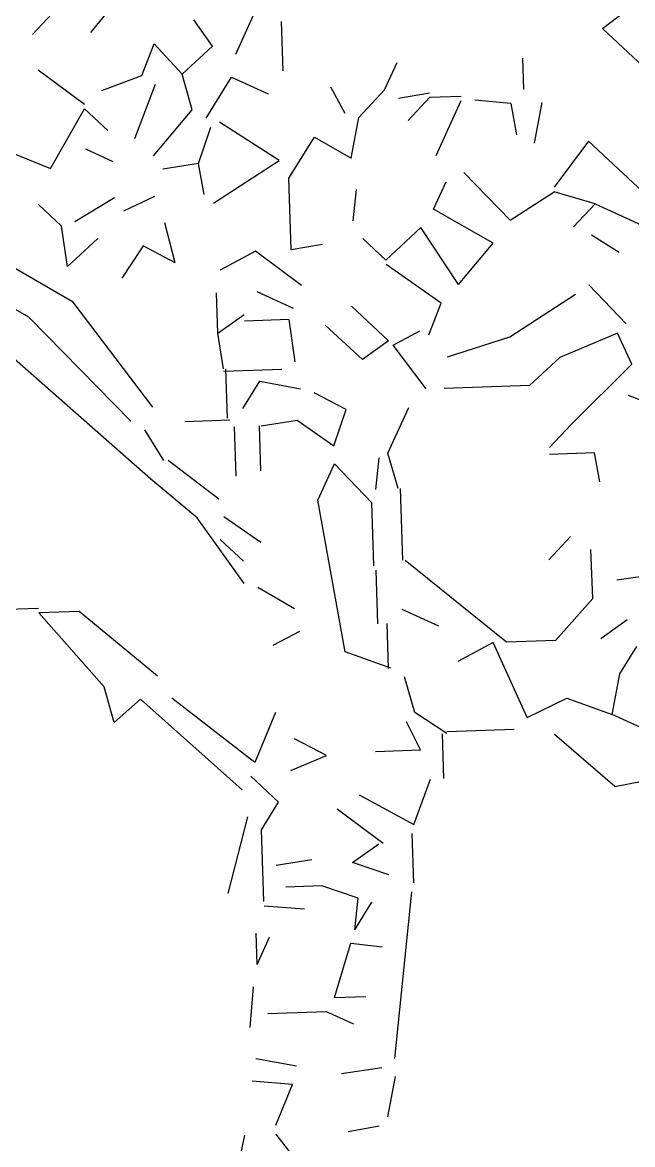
# Model space of a CAD drawing. Header units: metres. Extents: x 10 to 239, y 2 to 253.
# Drawn here: x 18.119 to 18.853, y 185.929 to 187.279 of the extents above; entities that cross this region are included whole.
import ezdxf

# ---------------------------------------------------------------- set-up
doc = ezdxf.new("R2010")
doc.units = ezdxf.units.M
doc.header["$MEASUREMENT"] = 0
doc.layers.add('bloques ARBOLES', color=7, linetype='Continuous', true_color=0xb8d897)

# ---------------------------------------------------------------- blocks, each defined once
blk = doc.blocks.new('arb-alz-77')
at = {"layer": 'bloques ARBOLES', "linetype": 'Continuous'}
for p, q in [((-0.9777, 5.0109), (-0.8454, 5.1523)), ((-0.816, 5.0164), (-0.7322, 5.1189)), ((-0.3572, 5.0817), (-0.4152, 4.9553)), ((0.6037, 5.027), (0.6887, 5.092)), ((0.6037, 5.027), (0.6887, 5.092)), ((-0.4783, 4.978), (-0.5306, 5.0509)), ((-0.2829, 4.9099), (-0.2875, 5.0467)), ((0.7452, 4.8948), (0.6037, 5.027)), ((0.7452, 4.8948), (0.6037, 5.027)), ((-0.6749, 4.8966), (-0.6404, 4.9849)), ((-0.6749, 4.8966), (-0.6404, 4.9849)), ((-0.6749, 4.8966), (-0.6404, 4.9849)), ((-0.6749, 4.8966), (-0.6404, 4.9849)), ((-0.5628, 4.9005), (-0.6404, 4.9849)), ((-0.5628, 4.9005), (-0.4783, 4.978)), ((-0.5628, 4.9005), (-0.4783, 4.978)), ((-0.5628, 4.9005), (-0.4783, 4.978)), ((-0.5628, 4.9005), (-0.4783, 4.978)), ((-0.0009, 4.8571), (0.0339, 4.9329)), ((-0.0009, 4.8571), (0.0339, 4.9329)), ((-0.0009, 4.8571), (0.0339, 4.9329)), ((0.3852, 4.8576), (0.3822, 4.9448)), ((0.3852, 4.8576), (0.3822, 4.9448)), ((0.3852, 4.8576), (0.3822, 4.9448)), ((0.3852, 4.8576), (0.3822, 4.9448)), ((0.3852, 4.8576), (0.3822, 4.9448)), ((0.3852, 4.8576), (0.3822, 4.9448)), ((-0.8341, 4.8165), (-0.9618, 4.9117)), ((-0.8341, 4.8165), (-0.9618, 4.9117)), ((-0.8341, 4.8165), (-0.9618, 4.9117)), ((-0.8341, 4.8165), (-0.9618, 4.9117)), ((-0.7855, 4.8554), (-0.6749, 4.8966)), ((-0.7855, 4.8554), (-0.6749, 4.8966)), ((-0.5347, 4.8016), (-0.5628, 4.9005)), ((-0.5347, 4.8016), (-0.5628, 4.9005)), ((-0.5347, 4.8016), (-0.5628, 4.9005)), ((-0.4965, 4.778), (-0.4256, 4.8925)), ((-0.4965, 4.778), (-0.4256, 4.8925)), ((-0.4965, 4.778), (-0.4256, 4.8925)), ((-0.4965, 4.778), (-0.4256, 4.8925)), ((-0.4965, 4.778), (-0.4256, 4.8925)), ((-0.4965, 4.778), (-0.4256, 4.8925)), ((-0.4965, 4.778), (-0.4256, 4.8925)), ((-0.4965, 4.778), (-0.4256, 4.8925)), ((-0.4256, 4.8925), (-0.3244, 4.8462)), ((-0.4256, 4.8925), (-0.3244, 4.8462)), ((-0.4256, 4.8925), (-0.3244, 4.8462)), ((-0.4256, 4.8925), (-0.3244, 4.8462)), ((-0.6939, 4.7216), (-0.6367, 4.873)), ((-0.6939, 4.7216), (-0.6367, 4.873)), ((-0.6939, 4.7216), (-0.6367, 4.873)), ((-0.6939, 4.7216), (-0.6367, 4.873)), ((-0.1108, 4.791), (-0.1507, 4.8644)), ((-0.1108, 4.791), (-0.1507, 4.8644)), ((-0.1108, 4.791), (-0.1507, 4.8644)), ((-0.1108, 4.791), (-0.1507, 4.8644)), ((-0.073, 4.7799), (-0.0009, 4.8571)), ((-0.073, 4.7799), (-0.0009, 4.8571)), ((-0.073, 4.7799), (-0.0009, 4.8571)), ((-0.073, 4.7799), (-0.0009, 4.8571)), ((-0.073, 4.7799), (-0.0009, 4.8571)), ((0.0374, 4.8334), (0.1239, 4.8488)), ((0.0374, 4.8334), (0.1239, 4.8488)), ((0.0374, 4.8334), (0.1239, 4.8488)), ((0.0374, 4.8334), (0.1239, 4.8488)), ((0.0643, 4.7721), (0.1243, 4.8364)), ((0.0643, 4.7721), (0.1243, 4.8364)), ((0.0643, 4.7721), (0.1243, 4.8364)), ((0.0643, 4.7721), (0.1243, 4.8364)), ((0.0643, 4.7721), (0.1243, 4.8364)), ((0.0643, 4.7721), (0.1243, 4.8364)), ((0.0643, 4.7721), (0.1243, 4.8364)), ((0.1243, 4.8364), (0.2115, 4.8394)), ((0.1243, 4.8364), (0.2115, 4.8394)), ((0.1243, 4.8364), (0.2115, 4.8394)), ((0.1243, 4.8364), (0.2115, 4.8394)), ((-0.9278, 4.6389), (-0.8336, 4.804)), ((-0.7693, 4.744), (-0.8336, 4.804)), ((-0.7693, 4.744), (-0.8336, 4.804)), ((-0.7693, 4.744), (-0.8336, 4.804)), ((-0.7693, 4.744), (-0.8336, 4.804)), ((-0.7693, 4.744), (-0.8336, 4.804)), ((-0.7693, 4.744), (-0.8336, 4.804)), ((-0.7693, 4.744), (-0.8336, 4.804)), ((-0.7693, 4.744), (-0.8336, 4.804)), ((-0.7693, 4.744), (-0.8336, 4.804)), ((-0.7693, 4.744), (-0.8336, 4.804)), ((-0.7693, 4.744), (-0.8336, 4.804)), ((-0.7693, 4.744), (-0.8336, 4.804)), ((-0.7693, 4.744), (-0.8336, 4.804)), ((-0.7693, 4.744), (-0.8336, 4.804)), ((-0.6424, 4.6735), (-0.5347, 4.8016)), ((-0.6424, 4.6735), (-0.5347, 4.8016)), ((-0.6424, 4.6735), (-0.5347, 4.8016)), ((-0.6424, 4.6735), (-0.5347, 4.8016)), ((0.1423, 4.675), (0.2118, 4.8269)), ((0.3491, 4.8191), (0.2492, 4.8282)), ((0.3491, 4.8191), (0.2492, 4.8282)), ((0.3491, 4.8191), (0.2492, 4.8282)), ((0.3491, 4.8191), (0.2492, 4.8282)), ((0.3491, 4.8191), (0.2492, 4.8282)), ((0.3491, 4.8191), (0.2492, 4.8282)), ((0.3491, 4.8191), (0.3646, 4.7323)), ((0.4152, 4.7092), (0.4363, 4.822)), ((0.4152, 4.7092), (0.4363, 4.822)), ((0.4152, 4.7092), (0.4363, 4.822)), ((0.4152, 4.7092), (0.4363, 4.822)), ((0.4152, 4.7092), (0.4363, 4.822)), ((0.4152, 4.7092), (0.4363, 4.822)), ((0.4152, 4.7092), (0.4363, 4.822)), ((0.4152, 4.7092), (0.4363, 4.822)), ((0.4152, 4.7092), (0.4363, 4.822)), ((0.4152, 4.7092), (0.4363, 4.822)), ((0.4152, 4.7092), (0.4363, 4.822)), ((0.4152, 4.7092), (0.4363, 4.822)), ((0.4152, 4.7092), (0.4363, 4.822)), ((0.4152, 4.7092), (0.4363, 4.822)), ((0.4152, 4.7092), (0.4363, 4.822)), ((-0.2932, 4.6603), (-0.4587, 4.7669)), ((-0.2932, 4.6603), (-0.4587, 4.7669)), ((-0.2932, 4.6603), (-0.4587, 4.7669)), ((-0.2932, 4.6603), (-0.4587, 4.7669)), ((-0.2932, 4.6603), (-0.4587, 4.7669)), ((-0.0942, 4.667), (-0.073, 4.7799)), ((-0.5171, 4.6528), (-0.4832, 4.7535)), ((-0.2666, 4.6114), (-0.1958, 4.7258)), ((-0.1958, 4.7258), (-0.0942, 4.667)), ((-0.1958, 4.7258), (-0.0942, 4.667)), ((0.5644, 4.7142), (0.4692, 4.5865)), ((0.7574, 4.5339), (0.5644, 4.7142)), ((0.7574, 4.5339), (0.5644, 4.7142)), ((0.7574, 4.5339), (0.5644, 4.7142)), ((-1.0414, 4.6849), (-0.9278, 4.6389)), ((-0.754, 4.6572), (-0.8299, 4.692)), ((-0.754, 4.6572), (-0.8299, 4.692)), ((-0.5171, 4.6528), (-0.6163, 4.6369)), ((-0.5171, 4.6528), (-0.6163, 4.6369)), ((-0.5171, 4.6528), (-0.6163, 4.6369)), ((-0.5017, 4.5662), (-0.5171, 4.6528)), ((-0.5017, 4.5662), (-0.5171, 4.6528)), ((-0.5017, 4.5662), (-0.5171, 4.6528)), ((-0.5017, 4.5662), (-0.5171, 4.6528)), ((-0.5017, 4.5662), (-0.5171, 4.6528)), ((-0.5017, 4.5662), (-0.5171, 4.6528)), ((-0.5017, 4.5662), (-0.5171, 4.6528)), ((-0.5017, 4.5662), (-0.5171, 4.6528)), ((-0.5017, 4.5662), (-0.5171, 4.6528)), ((-0.5017, 4.5662), (-0.5171, 4.6528)), ((-0.4761, 4.542), (-0.2932, 4.6603)), ((-0.4761, 4.542), (-0.2932, 4.6603)), ((-0.2599, 4.4124), (-0.2666, 4.6114)), ((-0.2599, 4.4124), (-0.2666, 4.6114)), ((-0.2599, 4.4124), (-0.2666, 4.6114)), ((0.3476, 4.4952), (0.2186, 4.6278)), ((0.3476, 4.4952), (0.2186, 4.6278)), ((0.3476, 4.4952), (0.2186, 4.6278)), ((-0.0882, 4.4929), (-0.0787, 4.5804)), ((-0.0882, 4.4929), (-0.0787, 4.5804)), ((-0.0882, 4.4929), (-0.0787, 4.5804)), ((-0.0882, 4.4929), (-0.0787, 4.5804)), ((0.1348, 4.5253), (0.1697, 4.6013)), ((0.1348, 4.5253), (0.1697, 4.6013)), ((0.1348, 4.5253), (0.1697, 4.6013)), ((0.1348, 4.5253), (0.1697, 4.6013)), ((0.1348, 4.5253), (0.1697, 4.6013)), ((0.1348, 4.5253), (0.1697, 4.6013)), ((0.1348, 4.5253), (0.1697, 4.6013)), ((0.1348, 4.5253), (0.1697, 4.6013)), ((0.1348, 4.5253), (0.1697, 4.6013)), ((-0.8605, 4.4916), (-0.7507, 4.5577)), ((-0.8605, 4.4916), (-0.7507, 4.5577)), ((-0.8605, 4.4916), (-0.7507, 4.5577)), ((-0.7244, 4.5213), (-0.6386, 4.5615)), ((-0.7244, 4.5213), (-0.6386, 4.5615)), ((-0.7244, 4.5213), (-0.6386, 4.5615)), ((-0.7244, 4.5213), (-0.6386, 4.5615)), ((0.3476, 4.4952), (0.4697, 4.574)), ((0.3476, 4.4952), (0.4697, 4.574)), ((0.3476, 4.4952), (0.4697, 4.574)), ((0.3476, 4.4952), (0.4697, 4.574)), ((0.3476, 4.4952), (0.4697, 4.574)), ((0.3476, 4.4952), (0.4697, 4.574)), ((0.3476, 4.4952), (0.4697, 4.574)), ((0.3476, 4.4952), (0.4697, 4.574)), ((0.3476, 4.4952), (0.4697, 4.574)), ((0.5828, 4.5404), (0.4697, 4.574)), ((0.5828, 4.5404), (0.4697, 4.574)), ((0.5828, 4.5404), (0.4697, 4.574)), ((0.5828, 4.5404), (0.4697, 4.574)), ((0.5828, 4.5404), (0.4697, 4.574)), ((0.5828, 4.5404), (0.4697, 4.574)), ((0.5828, 4.5404), (0.4697, 4.574)), ((0.5828, 4.5404), (0.4697, 4.574)), ((0.5828, 4.5404), (0.4697, 4.574)), ((-0.8973, 4.478), (-0.9617, 4.5381)), ((0.2999, 4.4313), (0.1348, 4.5253)), ((0.2999, 4.4313), (0.1348, 4.5253)), ((0.2999, 4.4313), (0.1348, 4.5253)), ((0.5226, 4.4761), (0.5828, 4.5404)), ((0.5226, 4.4761), (0.5828, 4.5404)), ((0.5226, 4.4761), (0.5828, 4.5404)), ((0.5828, 4.5404), (0.7345, 4.4709)), ((-0.5825, 4.3765), (-0.6112, 4.4876)), ((-0.5825, 4.3765), (-0.6112, 4.4876)), ((-0.5825, 4.3765), (-0.6112, 4.4876)), ((-0.5825, 4.3765), (-0.6112, 4.4876)), ((-0.8812, 4.3665), (-0.8973, 4.478)), ((-0.8812, 4.3665), (-0.8973, 4.478)), ((-0.8812, 4.3665), (-0.8973, 4.478)), ((-0.8812, 4.3665), (-0.8973, 4.478)), ((0.0027, 4.3838), (0.0992, 4.4744)), ((0.0027, 4.3838), (0.0992, 4.4744)), ((0.2043, 4.316), (0.0992, 4.4744)), ((0.2043, 4.316), (0.0992, 4.4744)), ((-0.7966, 4.4441), (-0.8812, 4.3665)), ((-0.7966, 4.4441), (-0.8812, 4.3665)), ((-0.7966, 4.4441), (-0.8812, 4.3665)), ((-0.1732, 4.4278), (-0.2599, 4.4124)), ((-0.1732, 4.4278), (-0.2599, 4.4124)), ((-0.1732, 4.4278), (-0.2599, 4.4124)), ((0.0027, 4.3838), (-0.0617, 4.444)), ((0.0027, 4.3838), (-0.0617, 4.444)), ((0.2043, 4.316), (0.2999, 4.4313)), ((0.2043, 4.316), (0.2999, 4.4313)), ((0.2043, 4.316), (0.2999, 4.4313)), ((0.6496, 4.4057), (0.5733, 4.453)), ((0.6496, 4.4057), (0.5733, 4.453)), ((0.6496, 4.4057), (0.5733, 4.453)), ((0.6496, 4.4057), (0.5733, 4.453)), ((0.6496, 4.4057), (0.5733, 4.453)), ((0.6496, 4.4057), (0.5733, 4.453)), ((0.6496, 4.4057), (0.5733, 4.453)), ((0.6496, 4.4057), (0.5733, 4.453)), ((-0.6713, 4.4234), (-0.7305, 4.3342)), ((-0.6713, 4.4234), (-0.7305, 4.3342)), ((-0.5825, 4.3765), (-0.6713, 4.4234)), ((-0.5825, 4.3765), (-0.6713, 4.4234)), ((-0.5825, 4.3765), (-0.6713, 4.4234)), ((-0.5825, 4.3765), (-0.6713, 4.4234)), ((-0.5825, 4.3765), (-0.6713, 4.4234)), ((-0.3595, 4.409), (-0.4572, 4.3559)), ((-0.3595, 4.409), (-0.4572, 4.3559)), ((-0.3595, 4.409), (-0.4572, 4.3559)), ((-0.3595, 4.409), (-0.4572, 4.3559)), ((-0.3595, 4.409), (-0.4572, 4.3559)), ((-0.2316, 4.3137), (-0.3595, 4.409)), ((-0.8653, 4.2673), (-1.0686, 4.3851)), ((-0.8653, 4.2673), (-1.0686, 4.3851)), ((-0.8653, 4.2673), (-1.0686, 4.3851)), ((0.1562, 4.2645), (0.003, 4.3715)), ((0.1562, 4.2645), (0.003, 4.3715)), ((0.1562, 4.2645), (0.003, 4.3715)), ((-0.9885, 4.2258), (-1.1535, 4.32)), ((-0.9885, 4.2258), (-1.1535, 4.32)), ((-0.9885, 4.2258), (-1.1535, 4.32)), ((-0.9885, 4.2258), (-1.1535, 4.32)), ((0.5655, 4.3157), (0.6688, 4.207)), ((0.5655, 4.3157), (0.6688, 4.207)), ((0.5655, 4.3157), (0.6688, 4.207)), ((0.5655, 4.3157), (0.6688, 4.207)), ((0.5655, 4.3157), (0.6688, 4.207)), ((-0.4639, 4.1813), (-0.4677, 4.2933)), ((-0.4639, 4.1813), (-0.4677, 4.2933)), ((-0.4639, 4.1813), (-0.4677, 4.2933)), ((-0.3557, 4.2971), (-0.2544, 4.2507)), ((-0.3557, 4.2971), (-0.2544, 4.2507)), ((-0.3557, 4.2971), (-0.2544, 4.2507)), ((-0.3557, 4.2971), (-0.2544, 4.2507)), ((0.3461, 4.1713), (0.5289, 4.2896)), ((0.3461, 4.1713), (0.5289, 4.2896)), ((0.3461, 4.1713), (0.5289, 4.2896)), ((-0.6437, 3.9759), (-0.8653, 4.2673)), ((-0.6437, 3.9759), (-0.8653, 4.2673)), ((-0.6437, 3.9759), (-0.8653, 4.2673)), ((-0.6437, 3.9759), (-0.8653, 4.2673)), ((0.0102, 4.16), (-0.0927, 4.2562)), ((0.1218, 4.1762), (0.1562, 4.2645)), ((0.1218, 4.1762), (0.1562, 4.2645)), ((-0.7047, 3.9365), (-0.9885, 4.2258)), ((-0.7047, 3.9365), (-0.9885, 4.2258)), ((-0.7047, 3.9365), (-0.9885, 4.2258)), ((-0.7047, 3.9365), (-0.9885, 4.2258)), ((-0.7047, 3.9365), (-0.9885, 4.2258)), ((-0.4639, 4.1813), (-0.3908, 4.2335)), ((-0.4639, 4.1813), (-0.3908, 4.2335)), ((-0.4639, 4.1813), (-0.3908, 4.2335)), ((-0.4639, 4.1813), (-0.3908, 4.2335)), ((-0.2658, 4.2191), (-0.3902, 4.2149)), ((-0.2494, 4.1013), (-0.2658, 4.2191)), ((-0.2494, 4.1013), (-0.2658, 4.2191)), ((-0.2494, 4.1013), (-0.2658, 4.2191)), ((-0.2494, 4.1013), (-0.2658, 4.2191)), ((-0.2494, 4.1013), (-0.2658, 4.2191)), ((-0.2494, 4.1013), (-0.2658, 4.2191)), ((-0.2494, 4.1013), (-0.2658, 4.2191)), ((-0.2494, 4.1013), (-0.2658, 4.2191)), ((-0.2494, 4.1013), (-0.2658, 4.2191)), ((-0.4479, 4.0821), (-0.4639, 4.1813)), ((-0.0627, 4.1077), (-0.1656, 4.2039)), ((-0.0627, 4.1077), (-0.1656, 4.2039)), ((0.023, 4.1479), (0.0964, 4.1877)), ((0.6447, 4.1814), (0.4852, 4.1137)), ((0.6447, 4.1814), (0.4852, 4.1137)), ((0.6447, 4.1814), (0.4852, 4.1137)), ((0.6447, 4.1814), (0.4852, 4.1137)), ((0.6849, 4.0955), (0.6447, 4.1814)), ((0.6849, 4.0955), (0.6447, 4.1814)), ((-0.6494, 3.7763), (-1.086, 4.1603)), ((-0.6494, 3.7763), (-1.086, 4.1603)), ((0.0102, 4.16), (-0.0627, 4.1077)), ((0.0102, 4.16), (-0.0627, 4.1077)), ((0.0102, 4.16), (-0.0627, 4.1077)), ((0.0102, 4.16), (-0.0627, 4.1077)), ((0.0102, 4.16), (-0.0627, 4.1077)), ((0.1144, 4.0264), (0.023, 4.1479)), ((0.1144, 4.0264), (0.023, 4.1479)), ((0.1737, 4.1156), (0.3461, 4.1713)), ((0.1737, 4.1156), (0.3461, 4.1713)), ((0.1737, 4.1156), (0.3461, 4.1713)), ((0.1737, 4.1156), (0.3461, 4.1713)), ((0.4852, 4.1137), (0.4006, 4.0361)), ((-0.4372, 3.9455), (-0.4418, 4.0824)), ((-0.4372, 3.9455), (-0.4418, 4.0824)), ((0.5163, 3.9278), (0.6849, 4.0955)), ((0.5163, 3.9278), (0.6849, 4.0955)), ((0.5163, 3.9278), (0.6849, 4.0955)), ((0.5163, 3.9278), (0.6849, 4.0955)), ((-0.4478, 4.076), (-0.2861, 4.0813)), ((-0.4478, 4.076), (-0.2861, 4.0813)), ((-0.4478, 4.076), (-0.2861, 4.0813)), ((-0.4478, 4.076), (-0.2861, 4.0813)), ((-0.4478, 4.076), (-0.2861, 4.0813)), ((-0.4478, 4.076), (-0.2861, 4.0813)), ((-0.3945, 3.9719), (-0.3473, 4.0482)), ((-0.3945, 3.9719), (-0.3473, 4.0482)), ((-0.3473, 4.0482), (-0.2345, 4.0271)), ((-0.3473, 4.0482), (-0.2345, 4.0271)), ((-0.3473, 4.0482), (-0.2345, 4.0271)), ((-0.3473, 4.0482), (-0.2345, 4.0271)), ((-0.3473, 4.0482), (-0.2345, 4.0271)), ((-0.3473, 4.0482), (-0.2345, 4.0271)), ((-0.3473, 4.0482), (-0.2345, 4.0271)), ((-0.3473, 4.0482), (-0.2345, 4.0271)), ((0.4006, 4.0361), (0.1642, 4.0281)), ((0.4006, 4.0361), (0.1642, 4.0281)), ((-0.1078, 3.9691), (-0.1966, 4.0159)), ((-0.1078, 3.9691), (-0.1966, 4.0159)), ((-0.1078, 3.9691), (-0.1966, 4.0159)), ((0.7638, 3.9736), (0.6755, 4.008)), ((-0.1419, 3.8683), (-0.1078, 3.9691)), ((0.0083, 3.8484), (0.0663, 3.9749)), ((0.0083, 3.8484), (0.0663, 3.9749)), ((0.0083, 3.8484), (0.0663, 3.9749)), ((0.0083, 3.8484), (0.0663, 3.9749)), ((-0.4307, 3.9395), (-0.5552, 3.9353)), ((-0.4307, 3.9395), (-0.5552, 3.9353)), ((-0.4307, 3.9395), (-0.5552, 3.9353)), ((-0.4307, 3.9395), (-0.5552, 3.9353)), ((-0.4307, 3.9395), (-0.5552, 3.9353)), ((-0.4307, 3.9395), (-0.5552, 3.9353)), ((-0.3431, 3.9238), (-0.2439, 3.9395)), ((-0.3431, 3.9238), (-0.2439, 3.9395)), ((-0.3431, 3.9238), (-0.2439, 3.9395)), ((-0.3431, 3.9238), (-0.2439, 3.9395)), ((-0.3431, 3.9238), (-0.2439, 3.9395)), ((-0.3431, 3.9238), (-0.2439, 3.9395)), ((-0.2439, 3.9395), (-0.1419, 3.8683)), ((-0.2439, 3.9395), (-0.1419, 3.8683)), ((-0.2439, 3.9395), (-0.1419, 3.8683)), ((-0.2439, 3.9395), (-0.1419, 3.8683)), ((-0.2439, 3.9395), (-0.1419, 3.8683)), ((0.4562, 3.8635), (0.5163, 3.9278)), ((0.4562, 3.8635), (0.5163, 3.9278)), ((0.4562, 3.8635), (0.5163, 3.9278)), ((0.4562, 3.8635), (0.5163, 3.9278)), ((0.4562, 3.8635), (0.5163, 3.9278)), ((0.4562, 3.8635), (0.5163, 3.9278)), ((0.4562, 3.8635), (0.5163, 3.9278)), ((0.4562, 3.8635), (0.5163, 3.9278)), ((0.4562, 3.8635), (0.5163, 3.9278)), ((0.4562, 3.8635), (0.5163, 3.9278)), ((-0.6139, 3.8274), (-0.6665, 3.9129)), ((-0.6139, 3.8274), (-0.6665, 3.9129)), ((-0.6139, 3.8274), (-0.6665, 3.9129)), ((-0.6139, 3.8274), (-0.6665, 3.9129)), ((-0.6139, 3.8274), (-0.6665, 3.9129)), ((-0.6139, 3.8274), (-0.6665, 3.9129)), ((-0.6139, 3.8274), (-0.6665, 3.9129)), ((-0.6139, 3.8274), (-0.6665, 3.9129)), ((-0.6139, 3.8274), (-0.6665, 3.9129)), ((-0.6139, 3.8274), (-0.6665, 3.9129)), ((-0.6139, 3.8274), (-0.6665, 3.9129)), ((-0.6139, 3.8274), (-0.6665, 3.9129)), ((-0.6139, 3.8274), (-0.6665, 3.9129)), ((-0.6139, 3.8274), (-0.6665, 3.9129)), ((-0.6139, 3.8274), (-0.6665, 3.9129)), ((-0.4131, 3.7843), (-0.4177, 3.9213)), ((-0.4131, 3.7843), (-0.4177, 3.9213)), ((-0.3492, 3.9236), (-0.345, 3.7992)), ((-0.0257, 3.7476), (-0.0162, 3.8352)), ((-0.0257, 3.7476), (-0.0162, 3.8352)), ((0.0364, 3.7497), (0.0083, 3.8484)), ((0.0364, 3.7497), (0.0083, 3.8484)), ((0.5812, 3.8491), (0.4568, 3.8448)), ((0.5964, 3.7686), (0.5812, 3.8491)), ((0.5964, 3.7686), (0.5812, 3.8491)), ((0.5964, 3.7686), (0.5812, 3.8491)), ((0.5964, 3.7686), (0.5812, 3.8491)), ((-0.4607, 3.7205), (-0.6013, 3.8279)), ((-0.4607, 3.7205), (-0.6013, 3.8279)), ((-0.1866, 3.7173), (-0.1402, 3.8185)), ((-0.1402, 3.8185), (-0.0368, 3.7099)), ((-0.1402, 3.8185), (-0.0368, 3.7099)), ((-0.1402, 3.8185), (-0.0368, 3.7099)), ((-0.1402, 3.8185), (-0.0368, 3.7099)), ((-0.5212, 3.6686), (-0.6494, 3.7763)), ((-0.5212, 3.6686), (-0.6494, 3.7763)), ((-0.5212, 3.6686), (-0.6494, 3.7763)), ((-0.5212, 3.6686), (-0.6494, 3.7763)), ((0.0494, 3.5509), (0.0427, 3.7499)), ((0.0494, 3.5509), (0.0427, 3.7499)), ((-0.1101, 3.2964), (-0.1866, 3.7173)), ((-0.1101, 3.2964), (-0.1866, 3.7173)), ((-0.1101, 3.2964), (-0.1866, 3.7173)), ((-0.0309, 3.5357), (-0.0368, 3.7099)), ((-0.0309, 3.5357), (-0.0368, 3.7099)), ((-0.0309, 3.5357), (-0.0368, 3.7099)), ((-0.0309, 3.5357), (-0.0368, 3.7099)), ((-0.0309, 3.5357), (-0.0368, 3.7099)), ((-0.3906, 3.4863), (-0.5212, 3.6686)), ((-0.3906, 3.4863), (-0.5212, 3.6686)), ((-0.3906, 3.4863), (-0.5212, 3.6686)), ((-0.3906, 3.4863), (-0.5212, 3.6686)), ((-0.3446, 3.5999), (-0.4467, 3.6711)), ((0.4543, 3.5522), (0.5143, 3.6164)), ((0.4543, 3.5522), (0.5143, 3.6164)), ((0.4543, 3.5522), (0.5143, 3.6164)), ((0.4543, 3.5522), (0.5143, 3.6164)), ((0.4543, 3.5522), (0.5143, 3.6164)), ((-0.4569, 3.6085), (-0.3927, 3.5484)), ((0.5762, 3.4442), (0.5715, 3.581)), ((0.5762, 3.4442), (0.5715, 3.581)), ((-0.0194, 3.3742), (-0.0244, 3.5234)), ((-0.0194, 3.3742), (-0.0244, 3.5234)), ((-0.0194, 3.3742), (-0.0244, 3.5234)), ((-0.0194, 3.3742), (-0.0244, 3.5234)), ((-0.0194, 3.3742), (-0.0244, 3.5234)), ((-0.0194, 3.3742), (-0.0244, 3.5234)), ((-0.0194, 3.3742), (-0.0244, 3.5234)), ((0.0556, 3.5511), (0.3373, 3.3239)), ((0.0556, 3.5511), (0.3373, 3.3239)), ((0.0556, 3.5511), (0.3373, 3.3239)), ((0.0556, 3.5511), (0.3373, 3.3239)), ((0.0556, 3.5511), (0.3373, 3.3239)), ((0.643, 3.4962), (0.7545, 3.5125)), ((0.643, 3.4962), (0.7545, 3.5125)), ((-0.2511, 3.4162), (-0.3528, 3.4751)), ((-0.2511, 3.4162), (-0.3528, 3.4751)), ((-0.2511, 3.4162), (-0.3528, 3.4751)), ((-0.2511, 3.4162), (-0.3528, 3.4751)), ((-0.2511, 3.4162), (-0.3528, 3.4751)), ((-0.2511, 3.4162), (-0.3528, 3.4751)), ((-0.2511, 3.4162), (-0.3528, 3.4751)), ((-0.2511, 3.4162), (-0.3528, 3.4751)), ((-0.2511, 3.4162), (-0.3528, 3.4751)), ((-0.2511, 3.4162), (-0.3528, 3.4751)), ((-0.2511, 3.4162), (-0.3528, 3.4751)), ((-0.2511, 3.4162), (-0.3528, 3.4751)), ((-0.2511, 3.4162), (-0.3528, 3.4751)), ((0.4742, 3.3285), (0.5762, 3.4442)), ((0.4742, 3.3285), (0.5762, 3.4442)), ((0.4742, 3.3285), (0.5762, 3.4442)), ((0.4742, 3.3285), (0.5762, 3.4442)), ((0.4742, 3.3285), (0.5762, 3.4442)), ((0.4742, 3.3285), (0.5762, 3.4442)), ((0.4742, 3.3285), (0.5762, 3.4442)), ((0.4742, 3.3285), (0.5762, 3.4442)), ((0.4742, 3.3285), (0.5762, 3.4442)), ((-0.9612, 3.4171), (-1.1603, 3.4104)), ((-0.9612, 3.4171), (-1.1603, 3.4104)), ((-0.8488, 3.4084), (-0.9607, 3.4047)), ((-0.8488, 3.4084), (-0.9607, 3.4047)), ((-0.8488, 3.4084), (-0.9607, 3.4047)), ((-0.7795, 3.1991), (-0.9607, 3.4047)), ((-0.7795, 3.1991), (-0.9607, 3.4047)), ((-0.7795, 3.1991), (-0.9607, 3.4047)), ((-0.7795, 3.1991), (-0.9607, 3.4047)), ((-0.7795, 3.1991), (-0.9607, 3.4047)), ((-0.7795, 3.1991), (-0.9607, 3.4047)), ((-0.7795, 3.1991), (-0.9607, 3.4047)), ((-0.7795, 3.1991), (-0.9607, 3.4047)), ((-0.631, 3.2289), (-0.8488, 3.4084)), ((-0.631, 3.2289), (-0.8488, 3.4084)), ((-0.631, 3.2289), (-0.8488, 3.4084)), ((-0.631, 3.2289), (-0.8488, 3.4084)), ((-0.631, 3.2289), (-0.8488, 3.4084)), ((-0.631, 3.2289), (-0.8488, 3.4084)), ((-0.631, 3.2289), (-0.8488, 3.4084)), ((0.149, 3.3674), (0.0478, 3.4138)), ((0.0098, 3.2506), (0.0056, 3.375)), ((0.0098, 3.2506), (0.0056, 3.375)), ((0.0098, 3.2506), (0.0056, 3.375)), ((0.6716, 3.3851), (0.5987, 3.3328)), ((0.6716, 3.3851), (0.5987, 3.3328)), ((0.6716, 3.3851), (0.5987, 3.3328)), ((0.6716, 3.3851), (0.5987, 3.3328)), ((0.6716, 3.3851), (0.5987, 3.3328)), ((0.6716, 3.3851), (0.5987, 3.3328)), ((0.6716, 3.3851), (0.5987, 3.3328)), ((-0.3099, 3.3146), (-0.2366, 3.3543)), ((-0.3099, 3.3146), (-0.2366, 3.3543)), ((0.3001, 3.3226), (0.2023, 3.2696)), ((0.3001, 3.3226), (0.2023, 3.2696)), ((0.3001, 3.3226), (0.2023, 3.2696)), ((0.3001, 3.3226), (0.2023, 3.2696)), ((0.3942, 3.1142), (0.3001, 3.3226)), ((0.3942, 3.1142), (0.3001, 3.3226)), ((0.3942, 3.1142), (0.3001, 3.3226)), ((0.3373, 3.3239), (0.4742, 3.3285)), ((0.3373, 3.3239), (0.4742, 3.3285)), ((0.3373, 3.3239), (0.4742, 3.3285)), ((0.6518, 3.235), (0.6991, 3.3112)), ((0.6518, 3.235), (0.6991, 3.3112)), ((0.6518, 3.235), (0.6991, 3.3112)), ((0.6518, 3.235), (0.6991, 3.3112)), ((0.0159, 3.2508), (-0.1101, 3.2964)), ((0.0159, 3.2508), (-0.1101, 3.2964)), ((0.0159, 3.2508), (-0.1101, 3.2964)), ((0.0159, 3.2508), (-0.1101, 3.2964)), ((0.0825, 3.1285), (0.0541, 3.2272)), ((0.0825, 3.1285), (0.0541, 3.2272)), ((0.0825, 3.1285), (0.0541, 3.2272)), ((0.0825, 3.1285), (0.0541, 3.2272)), ((0.6307, 3.1221), (0.6518, 3.235)), ((0.6307, 3.1221), (0.6518, 3.235)), ((0.6307, 3.1221), (0.6518, 3.235)), ((0.6307, 3.1221), (0.6518, 3.235)), ((0.6307, 3.1221), (0.6518, 3.235)), ((0.6307, 3.1221), (0.6518, 3.235)), ((0.6307, 3.1221), (0.6518, 3.235)), ((0.6307, 3.1221), (0.6518, 3.235)), ((0.6307, 3.1221), (0.6518, 3.235)), ((-0.7512, 3.1004), (-0.7795, 3.1991)), ((-0.7512, 3.1004), (-0.7795, 3.1991)), ((-0.7512, 3.1004), (-0.7795, 3.1991)), ((-0.7512, 3.1004), (-0.7795, 3.1991)), ((-0.7512, 3.1004), (-0.7795, 3.1991)), ((-0.6786, 3.1651), (-0.7512, 3.1004)), ((-0.6786, 3.1651), (-0.7512, 3.1004)), ((-0.6786, 3.1651), (-0.7512, 3.1004)), ((-0.6786, 3.1651), (-0.7512, 3.1004)), ((-0.6786, 3.1651), (-0.7512, 3.1004)), ((-0.6786, 3.1651), (-0.7512, 3.1004)), ((-0.6786, 3.1651), (-0.7512, 3.1004)), ((-0.6786, 3.1651), (-0.7512, 3.1004)), ((-0.6786, 3.1651), (-0.7512, 3.1004)), ((-0.3961, 2.913), (-0.6786, 3.1651)), ((-0.3961, 2.913), (-0.6786, 3.1651)), ((-0.3613, 2.989), (-0.5915, 3.168)), ((-0.3613, 2.989), (-0.5915, 3.168)), ((-0.3613, 2.989), (-0.5915, 3.168)), ((-0.3613, 2.989), (-0.5915, 3.168)), ((-0.3613, 2.989), (-0.5915, 3.168)), ((-0.3613, 2.989), (-0.5915, 3.168)), ((0.3942, 3.1142), (0.5045, 3.1676)), ((0.3942, 3.1142), (0.5045, 3.1676)), ((0.3942, 3.1142), (0.5045, 3.1676)), ((0.3942, 3.1142), (0.5045, 3.1676)), ((0.5045, 3.1676), (0.6307, 3.1221)), ((0.5045, 3.1676), (0.6307, 3.1221)), ((0.5045, 3.1676), (0.6307, 3.1221)), ((0.5045, 3.1676), (0.6307, 3.1221)), ((0.5045, 3.1676), (0.6307, 3.1221)), ((0.5045, 3.1676), (0.6307, 3.1221)), ((0.5045, 3.1676), (0.6307, 3.1221)), ((0.5045, 3.1676), (0.6307, 3.1221)), ((0.5045, 3.1676), (0.6307, 3.1221)), ((0.5045, 3.1676), (0.6307, 3.1221)), ((0.5045, 3.1676), (0.6307, 3.1221)), ((0.5045, 3.1676), (0.6307, 3.1221)), ((0.5045, 3.1676), (0.6307, 3.1221)), ((0.5045, 3.1676), (0.6307, 3.1221)), ((0.5045, 3.1676), (0.6307, 3.1221)), ((0.5045, 3.1676), (0.6307, 3.1221)), ((0.5045, 3.1676), (0.6307, 3.1221)), ((-0.3037, 3.1278), (-0.3613, 2.989)), ((-0.3037, 3.1278), (-0.3613, 2.989)), ((-0.3037, 3.1278), (-0.3613, 2.989)), ((-0.3037, 3.1278), (-0.3613, 2.989)), ((-0.3037, 3.1278), (-0.3613, 2.989)), ((-0.3037, 3.1278), (-0.3613, 2.989)), ((0.1716, 3.0693), (0.0825, 3.1285)), ((0.7319, 3.0758), (0.6307, 3.1221)), ((0.7319, 3.0758), (0.6307, 3.1221)), ((0.7319, 3.0758), (0.6307, 3.1221)), ((0.7319, 3.0758), (0.6307, 3.1221)), ((0.0583, 3.1029), (0.0984, 3.0232)), ((0.0583, 3.1029), (0.0984, 3.0232)), ((-0.1627, 3.0082), (-0.2515, 3.055)), ((0.1634, 2.9445), (0.1592, 3.0688)), ((0.1634, 2.9445), (0.1592, 3.0688)), ((0.1634, 2.9445), (0.1592, 3.0688)), ((0.1634, 2.9445), (0.1592, 3.0688)), ((0.1634, 2.9445), (0.1592, 3.0688)), ((0.1634, 2.9445), (0.1592, 3.0688)), ((0.1634, 2.9445), (0.1592, 3.0688)), ((0.1714, 3.0755), (0.3581, 3.0818)), ((0.1714, 3.0755), (0.3581, 3.0818)), ((0.1714, 3.0755), (0.3581, 3.0818)), ((0.1714, 3.0755), (0.3581, 3.0818)), ((0.1714, 3.0755), (0.3581, 3.0818)), ((0.6374, 2.923), (0.4707, 3.0669)), ((0.6374, 2.923), (0.4707, 3.0669)), ((0.6374, 2.923), (0.4707, 3.0669)), ((0.6374, 2.923), (0.4707, 3.0669)), ((0.6374, 2.923), (0.4707, 3.0669)), ((0.0984, 3.0232), (-0.0259, 3.019)), ((0.0984, 3.0232), (-0.0259, 3.019)), ((0.0984, 3.0232), (-0.0259, 3.019)), ((0.0984, 3.0232), (-0.0259, 3.019)), ((-0.2609, 2.9674), (-0.1627, 3.0082)), ((-0.2609, 2.9674), (-0.1627, 3.0082)), ((-0.2952, 2.8791), (-0.3725, 2.9512)), ((-0.2952, 2.8791), (-0.3725, 2.9512)), ((-0.2952, 2.8791), (-0.3725, 2.9512)), ((-0.2952, 2.8791), (-0.3725, 2.9512)), ((-0.2952, 2.8791), (-0.3725, 2.9512)), ((-0.2952, 2.8791), (-0.3725, 2.9512)), ((-0.2952, 2.8791), (-0.3725, 2.9512)), ((0.0804, 2.817), (0.126, 2.9432)), ((0.0804, 2.817), (0.126, 2.9432)), ((0.0804, 2.817), (0.126, 2.9432)), ((0.0804, 2.817), (0.126, 2.9432)), ((0.6374, 2.923), (0.7179, 2.9382)), ((0.6374, 2.923), (0.7179, 2.9382)), ((0.6374, 2.923), (0.7179, 2.9382)), ((0.6374, 2.923), (0.7179, 2.9382)), ((-0.0717, 2.8991), (0.0804, 2.817)), ((-0.0717, 2.8991), (0.0804, 2.817)), ((-0.3425, 2.8027), (-0.2952, 2.8791)), ((-0.3425, 2.8027), (-0.2952, 2.8791)), ((-0.3425, 2.8027), (-0.2952, 2.8791)), ((-0.3425, 2.8027), (-0.2952, 2.8791)), ((-0.3812, 2.8388), (-0.4362, 2.6252)), ((-0.3812, 2.8388), (-0.4362, 2.6252)), ((-0.3812, 2.8388), (-0.4362, 2.6252)), ((-0.3812, 2.8388), (-0.4362, 2.6252)), ((-0.3812, 2.8388), (-0.4362, 2.6252)), ((-0.3812, 2.8388), (-0.4362, 2.6252)), ((-0.3812, 2.8388), (-0.4362, 2.6252)), ((-0.3812, 2.8388), (-0.4362, 2.6252)), ((-0.3812, 2.8388), (-0.4362, 2.6252)), ((-0.3812, 2.8388), (-0.4362, 2.6252)), ((-0.3812, 2.8388), (-0.4362, 2.6252)), ((-0.3812, 2.8388), (-0.4362, 2.6252)), ((-0.3812, 2.8388), (-0.4362, 2.6252)), ((-0.0049, 2.7643), (-0.1328, 2.8597)), ((-0.0049, 2.7643), (-0.1328, 2.8597)), ((-0.0049, 2.7643), (-0.1328, 2.8597)), ((-0.0049, 2.7643), (-0.1328, 2.8597)), ((-0.0049, 2.7643), (-0.1328, 2.8597)), ((-0.0049, 2.7643), (-0.1328, 2.8597)), ((-0.0049, 2.7643), (-0.1328, 2.8597)), ((-0.0049, 2.7643), (-0.1328, 2.8597)), ((-0.0049, 2.7643), (-0.1328, 2.8597)), ((-0.0049, 2.7643), (-0.1328, 2.8597)), ((-0.0049, 2.7643), (-0.1328, 2.8597)), ((-0.0049, 2.7643), (-0.1328, 2.8597)), ((-0.3358, 2.6037), (-0.3425, 2.8027)), ((-0.3358, 2.6037), (-0.3425, 2.8027)), ((-0.3358, 2.6037), (-0.3425, 2.8027)), ((-0.3358, 2.6037), (-0.3425, 2.8027)), ((-0.3358, 2.6037), (-0.3425, 2.8027)), ((-0.3358, 2.6037), (-0.3425, 2.8027)), ((-0.3358, 2.6037), (-0.3425, 2.8027)), ((-0.3358, 2.6037), (-0.3425, 2.8027)), ((-0.3358, 2.6037), (-0.3425, 2.8027)), ((-0.3358, 2.6037), (-0.3425, 2.8027)), ((-0.3358, 2.6037), (-0.3425, 2.8027)), ((-0.3358, 2.6037), (-0.3425, 2.8027)), ((-0.3358, 2.6037), (-0.3425, 2.8027)), ((-0.3358, 2.6037), (-0.3425, 2.8027)), ((-0.3358, 2.6037), (-0.3425, 2.8027)), ((-0.3358, 2.6037), (-0.3425, 2.8027)), ((0.0798, 2.6551), (0.0751, 2.792)), ((0.0798, 2.6551), (0.0751, 2.792)), ((0.0798, 2.6551), (0.0751, 2.792)), ((0.0798, 2.6551), (0.0751, 2.792)), ((0.0798, 2.6551), (0.0751, 2.792)), ((-0.0904, 2.7117), (-0.0174, 2.7638)), ((-0.0904, 2.7117), (-0.0174, 2.7638)), ((-0.0904, 2.7117), (-0.0174, 2.7638)), ((-0.0904, 2.7117), (-0.0174, 2.7638)), ((-0.0904, 2.7117), (-0.0174, 2.7638)), ((-0.0904, 2.7117), (-0.0174, 2.7638)), ((-0.3019, 2.7045), (-0.2028, 2.7203)), ((-0.3019, 2.7045), (-0.2028, 2.7203)), ((-0.3019, 2.7045), (-0.2028, 2.7203)), ((-0.3019, 2.7045), (-0.2028, 2.7203)), ((0.0105, 2.6776), (-0.0904, 2.7117)), ((0.0105, 2.6776), (-0.0904, 2.7117)), ((0.0105, 2.6776), (-0.0904, 2.7117)), ((0.0105, 2.6776), (-0.0904, 2.7117)), ((0.0105, 2.6776), (-0.0904, 2.7117)), ((0.0105, 2.6776), (-0.0904, 2.7117)), ((-0.1753, 2.6464), (-0.2748, 2.6431)), ((-0.1753, 2.6464), (-0.2748, 2.6431)), ((-0.1753, 2.6464), (-0.2748, 2.6431)), ((-0.0746, 2.6126), (-0.1753, 2.6464)), ((-0.0746, 2.6126), (-0.1753, 2.6464)), ((0.0277, 2.1676), (0.0743, 2.63)), ((0.0277, 2.1676), (0.0743, 2.63)), ((0.0277, 2.1676), (0.0743, 2.63)), ((0.0277, 2.1676), (0.0743, 2.63)), ((0.0277, 2.1676), (0.0743, 2.63)), ((0.0277, 2.1676), (0.0743, 2.63)), ((0.0277, 2.1676), (0.0743, 2.63)), ((0.0277, 2.1676), (0.0743, 2.63)), ((0.0277, 2.1676), (0.0743, 2.63)), ((-0.3353, 2.5913), (-0.223, 2.5826)), ((-0.3353, 2.5913), (-0.223, 2.5826)), ((-0.084, 2.5249), (-0.0746, 2.6126)), ((-0.084, 2.5249), (-0.0746, 2.6126)), ((-0.084, 2.5249), (-0.0746, 2.6126)), ((-0.084, 2.5249), (-0.0746, 2.6126)), ((-0.084, 2.5249), (-0.0746, 2.6126)), ((-0.084, 2.5249), (-0.0368, 2.6014)), ((-0.084, 2.5249), (-0.0368, 2.6014)), ((-0.084, 2.5249), (-0.0368, 2.6014)), ((-0.3548, 2.4287), (-0.3578, 2.5157)), ((-0.3548, 2.4287), (-0.3578, 2.5157)), ((-0.3548, 2.4287), (-0.3578, 2.5157)), ((-0.3548, 2.4287), (-0.3578, 2.5157)), ((-0.3548, 2.4287), (-0.3201, 2.5045)), ((-0.3548, 2.4287), (-0.3201, 2.5045)), ((-0.3548, 2.4287), (-0.3201, 2.5045)), ((-0.14, 2.3363), (-0.0952, 2.4873)), ((-0.0952, 2.4873), (-0.0077, 2.4777)), ((-0.0952, 2.4873), (-0.0077, 2.4777)), ((-0.0952, 2.4873), (-0.0077, 2.4777)), ((-0.0952, 2.4873), (-0.0077, 2.4777)), ((-0.0952, 2.4873), (-0.0077, 2.4777)), ((-0.0952, 2.4873), (-0.0077, 2.4777)), ((-0.0952, 2.4873), (-0.0077, 2.4777)), ((-0.0952, 2.4873), (-0.0077, 2.4777)), ((-0.0952, 2.4873), (-0.0077, 2.4777)), ((-0.0952, 2.4873), (-0.0077, 2.4777)), ((-0.0952, 2.4873), (-0.0077, 2.4777)), ((-0.0952, 2.4873), (-0.0077, 2.4777)), ((-0.0952, 2.4873), (-0.0077, 2.4777)), ((-0.0952, 2.4873), (-0.0077, 2.4777)), ((-0.0952, 2.4873), (-0.0077, 2.4777)), ((-0.3737, 2.2536), (-0.3652, 2.3659)), ((-0.3737, 2.2536), (-0.3652, 2.3659)), ((-0.3737, 2.2536), (-0.3652, 2.3659)), ((-0.14, 2.3363), (-0.0528, 2.3393)), ((-0.14, 2.3363), (-0.0528, 2.3393)), ((-0.14, 2.3363), (-0.0528, 2.3393)), ((-0.14, 2.3363), (-0.0528, 2.3393)), ((-0.14, 2.3363), (-0.0528, 2.3393)), ((-0.14, 2.3363), (-0.0528, 2.3393)), ((-0.14, 2.3363), (-0.0528, 2.3393)), ((-0.14, 2.3363), (-0.0528, 2.3393)), ((-0.14, 2.3363), (-0.0528, 2.3393)), ((-0.3253, 2.2926), (-0.1636, 2.2981)), ((-0.3253, 2.2926), (-0.1636, 2.2981)), ((-0.1636, 2.2981), (-0.0877, 2.2632)), ((-0.1636, 2.2981), (-0.0877, 2.2632)), ((-0.1636, 2.2981), (-0.0877, 2.2632)), ((-0.1636, 2.2981), (-0.0877, 2.2632)), ((-0.1636, 2.2981), (-0.0877, 2.2632)), ((-0.1636, 2.2981), (-0.0877, 2.2632)), ((-0.1636, 2.2981), (-0.0877, 2.2632)), ((-0.1636, 2.2981), (-0.0877, 2.2632)), ((-0.1636, 2.2981), (-0.0877, 2.2632)), ((-0.1636, 2.2981), (-0.0877, 2.2632)), ((-0.1636, 2.2981), (-0.0877, 2.2632)), ((-0.1636, 2.2981), (-0.0877, 2.2632)), ((-0.1636, 2.2981), (-0.0877, 2.2632)), ((-0.1636, 2.2981), (-0.0877, 2.2632)), ((-0.1636, 2.2981), (-0.0877, 2.2632)), ((-0.1636, 2.2981), (-0.0877, 2.2632)), ((-0.1636, 2.2981), (-0.0877, 2.2632)), ((-0.1636, 2.2981), (-0.0877, 2.2632)), ((-0.1636, 2.2981), (-0.0877, 2.2632)), ((-0.1636, 2.2981), (-0.0877, 2.2632)), ((-0.2456, 2.1458), (-0.3585, 2.1669)), ((-0.2456, 2.1458), (-0.3585, 2.1669)), ((-0.2456, 2.1458), (-0.3585, 2.1669)), ((-0.2456, 2.1458), (-0.3585, 2.1669)), ((-0.2456, 2.1458), (-0.3585, 2.1669)), ((-0.2456, 2.1458), (-0.3585, 2.1669)), ((-0.2456, 2.1458), (-0.3585, 2.1669)), ((-0.0088, 2.1414), (-0.1204, 2.1252)), ((-0.2564, 2.0956), (-0.3687, 2.1044)), ((-0.2564, 2.0956), (-0.3687, 2.1044)), ((-0.2564, 2.0956), (-0.3687, 2.1044)), ((-0.2564, 2.0956), (-0.3687, 2.1044)), ((-0.2564, 2.0956), (-0.3687, 2.1044)), ((-0.3024, 1.982), (-0.2564, 2.0956)), ((-0.3024, 1.982), (-0.2564, 2.0956)), ((-0.3024, 1.982), (-0.2564, 2.0956)), ((0.0083, 2.005), (0.0294, 2.1178)), ((0.0083, 2.005), (0.0294, 2.1178)), ((0.0083, 2.005), (0.0294, 2.1178)), ((0.0083, 2.005), (0.0294, 2.1178)), ((0.0083, 2.005), (0.0294, 2.1178)), ((0.0083, 2.005), (0.0294, 2.1178)), ((-0.0158, 1.9792), (-0.1025, 1.9638)), ((-0.0158, 1.9792), (-0.1025, 1.9638)), ((-0.0158, 1.9792), (-0.1025, 1.9638)), ((-0.0158, 1.9792), (-0.1025, 1.9638)), ((-0.0158, 1.9792), (-0.1025, 1.9638)), ((-0.0158, 1.9792), (-0.1025, 1.9638)), ((-0.4101, 1.8539), (-0.3887, 1.9541)), ((-0.4101, 1.8539), (-0.3887, 1.9541)), ((-0.4101, 1.8539), (-0.3887, 1.9541)), ((-0.4101, 1.8539), (-0.3887, 1.9541)), ((-0.4101, 1.8539), (-0.3887, 1.9541)), ((-0.2364, 1.8721), (-0.3015, 1.9571)), ((-0.2364, 1.8721), (-0.3015, 1.9571)), ((-0.2364, 1.8721), (-0.3015, 1.9571))]:
    blk.add_line(p, q, dxfattribs=at)

msp = doc.modelspace()

# ---------------------------------------------------------------- block references
at = {"layer": 'bloques ARBOLES', "color": 2, "xscale": 0.433568186266492, "yscale": 0.433568186266492, "zscale": 0.433568186266492}
msp.add_blockref('arb-alz-77', (18.55517, 185.0925), dxfattribs=at)

doc.saveas('drawing.dxf')
